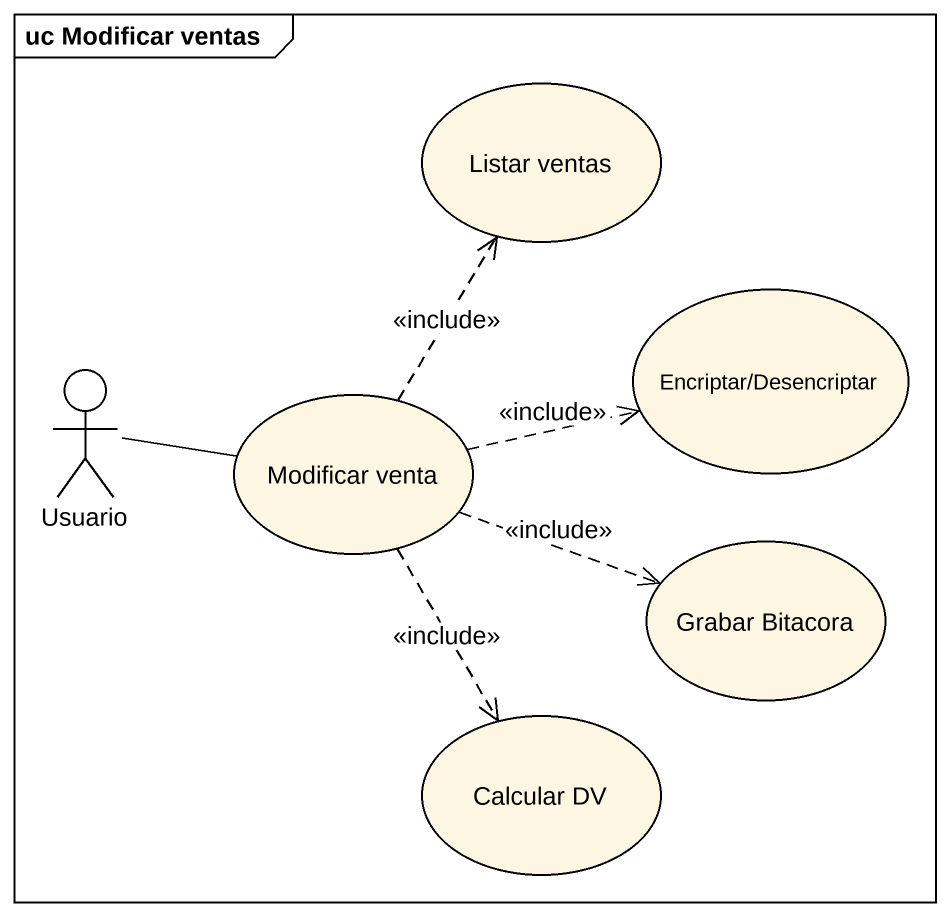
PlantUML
@startuml
mainframe uc Modificar ventas
usecase "Listar ventas" as Listar_ventas
usecase "Encriptar/Desencriptar" as Encriptar_Desencriptar
actor Usuario
usecase "Modificar venta" as Modificar_venta
usecase "Grabar Bitacora" as Grabar_Bitacora
usecase "Calcular DV" as Calcular_DV
Usuario -right- Modificar_venta
Modificar_venta .up.> Listar_ventas : <<include>>
Modificar_venta .right.> Encriptar_Desencriptar : <<include>>
Modificar_venta .right.> Grabar_Bitacora : <<include>>
Modificar_venta ..> Calcular_DV : <<include>>
@enduml
